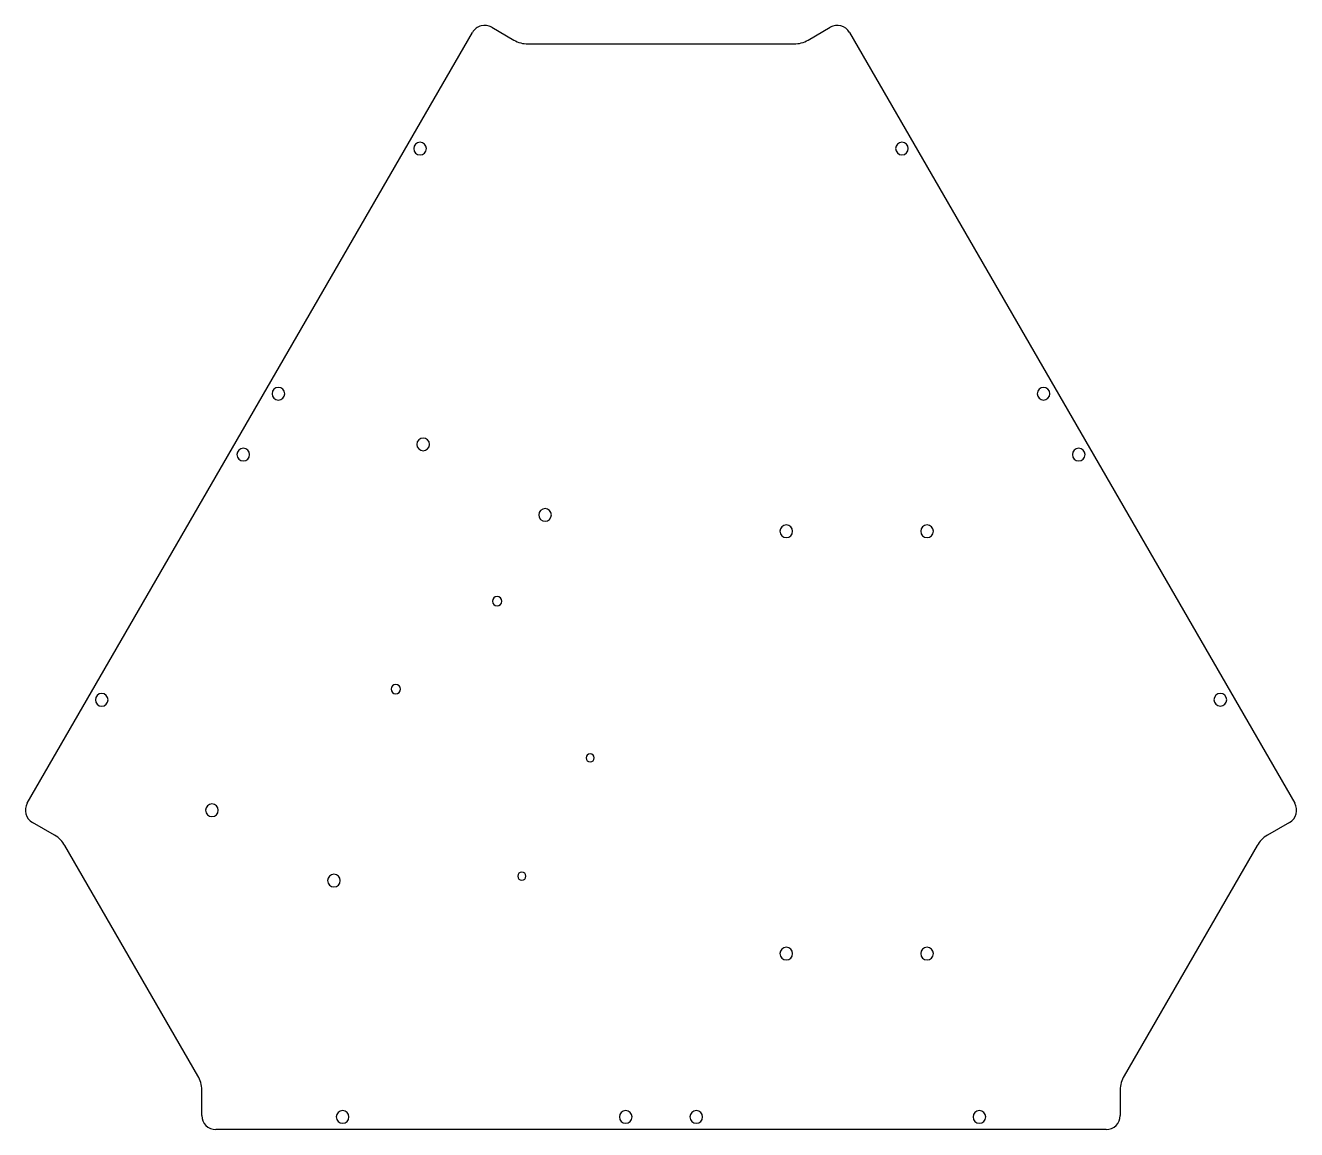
# Model space of a CAD drawing. Header units: millimetres. Extents: x -339 to 112, y -333 to 59.
import ezdxf

# ---------------------------------------------------------------- set-up
doc = ezdxf.new("R2010")
doc.units = ezdxf.units.MM

msp = doc.modelspace()

# ---------------------------------------------------------------- linework, layer by layer
at = {"color": 7, "linetype": 'Continuous', "lineweight": 25}
for p, q in [((-338.49, -216.97), (-180.46, 56.76)), ((-173.63, 58.59), (-165.75, 54.04)), ((-61.31, 54.04), (-53.44, 58.59)), ((-46.61, 56.76), (111.43, -216.97)), ((-160.75, 52.7), (-66.31, 52.7)), ((-328.78, -228.35), (-336.66, -223.8)), ((109.6, -223.8), (101.72, -228.35)), ((-277.9, -313.79), (-325.12, -232.01)), ((98.06, -232.01), (50.84, -313.79)), ((-276.56, -327.87), (-276.56, -318.79)), ((49.5, -318.79), (49.5, -327.87)), ((44.5, -332.87), (-271.56, -332.87))]:
    msp.add_line(p, q, dxfattribs=at)
for centre, radius, start, end in [((-176.13, 54.26), 5, 60, 150), ((-50.94, 54.26), 5, 30, 120), ((-160.75, 62.7), 10, 240, 270), ((-66.31, 62.7), 10, 270, 300), ((-199.06, 15.53), 2.25, 0, 180), ((-199.06, 15.53), 2.25, 180, 0), ((-28, 15.54), 2.25, 0, 180), ((-28, 15.54), 2.25, 180, 0), ((-249.33, -71.53), 2.25, 0, 180), ((-249.33, -71.53), 2.25, 180, 0), ((22.26, -71.53), 2.25, 0, 180), ((22.26, -71.53), 2.25, 180, 0), ((-197.96, -89.56), 2.25, 0, 180), ((-197.96, -89.56), 2.25, 180, 0), ((-261.83, -93.18), 2.25, 0, 180), ((-261.83, -93.18), 2.25, 180, 0), ((34.76, -93.18), 2.25, 0, 180), ((34.76, -93.18), 2.25, 180, 0), ((-154.66, -114.56), 2.25, 0, 180), ((-154.66, -114.56), 2.25, 180, 0), ((-69.06, -120.37), 2.25, 0, 180), ((-69.06, -120.37), 2.25, 180, 0), ((-19.06, -120.37), 2.25, 0, 180), ((-19.06, -120.37), 2.25, 180, 0), ((-171.7, -145.22), 1.65, 0, 180), ((-171.7, -145.22), 1.65, 180, 0), ((-207.69, -176.45), 1.65, 0, 180), ((-312.09, -180.25), 2.25, 0, 180), ((-312.09, -180.25), 2.25, 180, 0), ((-207.69, -176.45), 1.65, 180, 0), ((85.03, -180.24), 2.25, 0, 180), ((85.03, -180.24), 2.25, 180, 0), ((-138.67, -200.87), 1.45, 0, 180), ((-138.67, -200.87), 1.45, 180, 0), ((-334.16, -219.47), 5, 150, 240), ((-272.96, -219.46), 2.25, 0, 180), ((-272.96, -219.46), 2.25, 180, 0), ((107.1, -219.47), 5, 300, 30), ((-333.78, -237.01), 10, 30, 60), ((106.72, -237.01), 10, 120, 150), ((-229.66, -244.46), 2.25, 0, 180), ((-162.92, -242.87), 1.45, 0, 180), ((-162.92, -242.87), 1.45, 180, 0), ((-229.66, -244.46), 2.25, 180, 0), ((-69.06, -270.37), 2.25, 0, 180), ((-69.06, -270.37), 2.25, 180, 0), ((-19.06, -270.37), 2.25, 0, 180), ((-19.06, -270.37), 2.25, 180, 0), ((-286.56, -318.79), 10, 0, 30), ((59.5, -318.79), 10, 150, 180), ((-271.56, -327.87), 5, 180, 270), ((-226.56, -328.37), 2.25, 0, 180), ((-226.56, -328.37), 2.25, 180, 0), ((-126.03, -328.37), 2.25, 0, 180), ((-126.03, -328.37), 2.25, 180, 0), ((-101.03, -328.37), 2.25, 0, 180), ((-101.03, -328.37), 2.25, 180, 0), ((-0.5, -328.37), 2.25, 0, 180), ((-0.5, -328.37), 2.25, 180, 0), ((44.5, -327.87), 5, 270, 0)]:
    msp.add_arc(centre, radius, start, end, dxfattribs=at)

doc.saveas('drawing.dxf')
